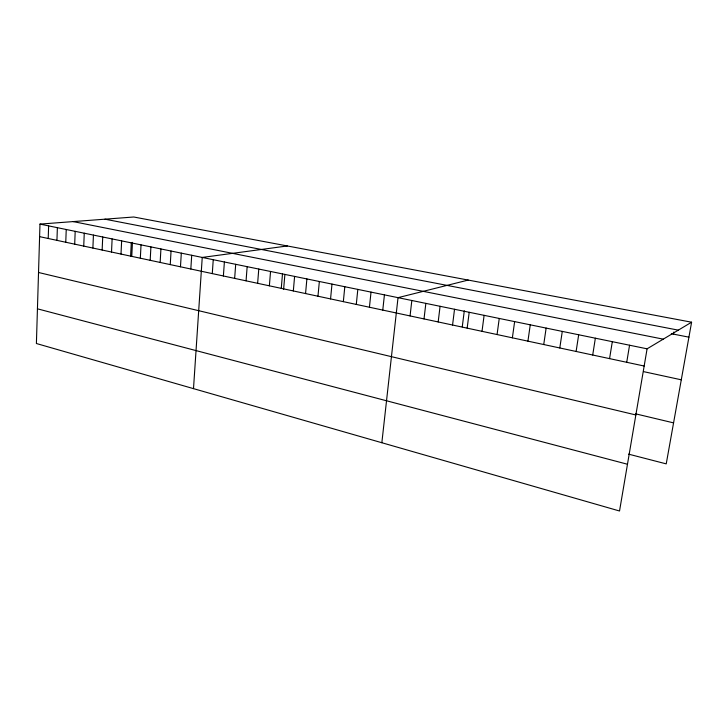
<?xml version="1.0" encoding="UTF-8"?>
<svg xmlns="http://www.w3.org/2000/svg" width="728" height="728" viewBox="0 0 728 728"><rect width="100%" height="100%" fill="white"/><g stroke="black" fill="none" stroke-linecap="round" stroke-linejoin="round"><path stroke-width="1.09" d="M691.6 322.204L133.752 216.999L39.976 224.106L36.4 343.516L619.528 511.001L647.092 348.821L691.6 322.204L666.229 463.873L628.582 454.145M48.221 238.493L48.621 225.88M56.939 240.358L57.376 227.682M65.766 242.251L66.23 229.502M74.702 244.162L75.184 231.34M83.738 246.091L84.257 233.206M92.884 248.057L93.43 235.089M102.148 250.032L102.721 236.991M111.52 252.043L112.121 238.93M121.003 254.072L121.64 240.886M130.612 256.129L131.277 242.861M131.759 256.347L132.46 242.369M140.331 258.203L141.041 244.863M150.177 260.315L150.914 246.892M160.151 262.444L160.924 248.949M170.252 264.61L171.053 251.033M180.471 266.794L181.317 253.144M190.827 269.014L191.71 255.273M193.502 388.643L202.238 257.439L287.323 245.964M212.285 273.601L213.24 259.696M223.387 275.985L224.388 261.989M234.653 278.387L235.699 264.31M246.064 280.835L247.156 266.666M257.639 283.31L258.768 269.051M269.369 285.822L270.543 271.471M281.263 288.37L282.491 273.928M283.62 289.28L284.894 274.374M293.329 290.945L294.603 276.413M305.56 293.566L306.888 278.933M317.972 296.223L319.346 281.499M330.558 298.917L331.986 284.093M343.334 301.647L344.808 286.732M356.292 304.422L357.821 289.398M369.433 307.234L371.025 292.11M382.773 310.092L384.43 294.867M381.845 442.733L398.025 297.661L468.204 280.071M410.064 315.925L411.83 300.491M424.014 318.919L425.853 303.376M438.183 321.949L440.076 306.297M452.561 325.025L454.527 309.264M462.262 326.854L464.3 310.82M467.167 328.146L469.205 312.285M482.009 331.322L484.111 315.342M497.069 334.552L499.244 318.454M512.375 337.828L514.632 321.612M527.927 341.15L530.257 324.825M543.734 344.535L546.136 328.082M559.796 347.975L562.28 331.404M576.112 351.46L578.678 334.771M592.71 355.018L595.358 338.192M609.573 358.622L612.312 341.678M626.726 362.298L629.556 345.218M673.5 334.143L673.873 332.023M104.959 219.183L678.314 330.148M671.334 333.715L688.925 337.164M73.155 221.594L663.254 339.157M39.976 224.106L647.092 348.821M39.594 236.646L644.171 366.029M643.689 371.653L681.29 379.807M635.435 413.795L673.573 422.877M38.529 272.49L635.853 414.96M37.437 308.818L627.481 464.246"/></g></svg>
